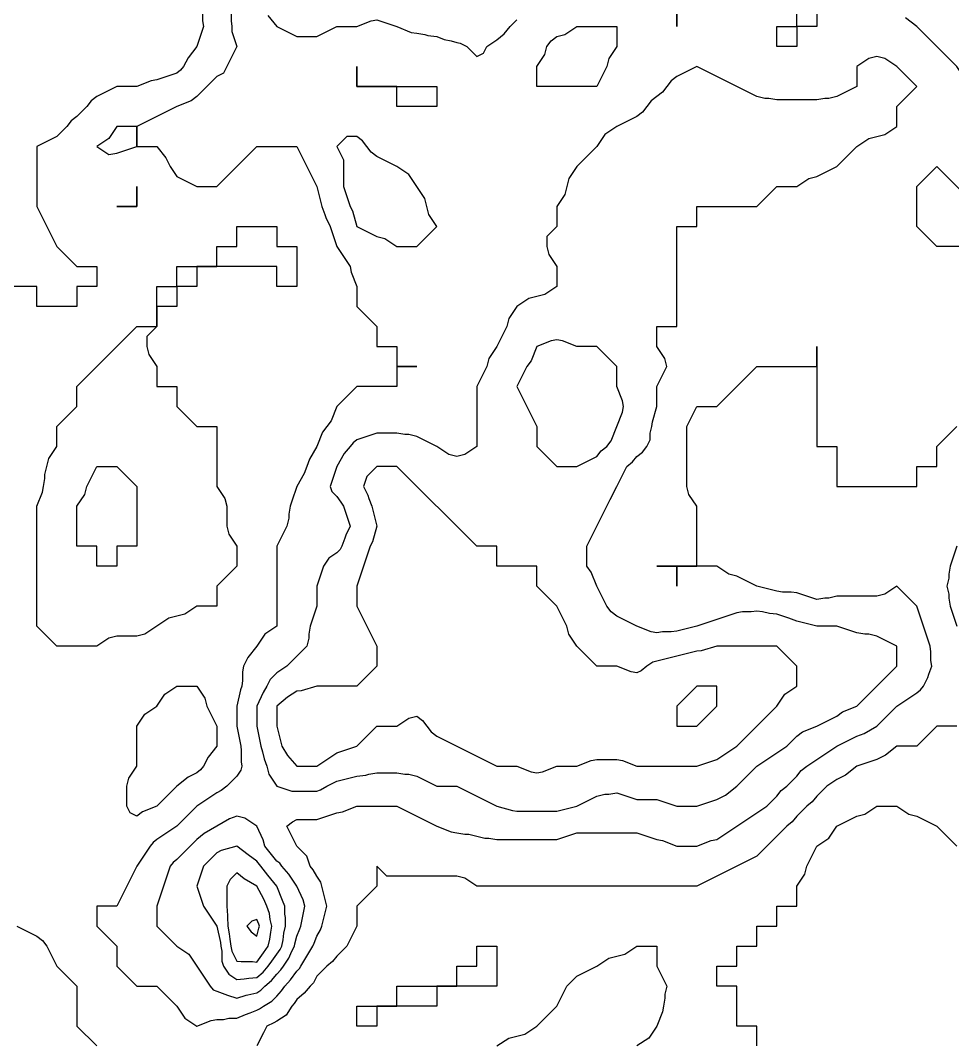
# Model space of a CAD drawing. Header units: inches. Extents: x 794995 to 811195, y 2485918 to 2508058.
# Drawn here: x 800580 to 801979, y 2494682 to 2496218 of the extents above; entities that cross this region are included whole.
import ezdxf

# ---------------------------------------------------------------- set-up
doc = ezdxf.new("R2010")
doc.units = ezdxf.units.IN
doc.header["$MEASUREMENT"] = 0
doc.layers.add('contour', color=7, linetype='Continuous')

msp = doc.modelspace()

# ---------------------------------------------------------------- linework, layer by layer
at = {"layer": 'contour'}
for points in [[(801565.2, 2496208.4), (801565.2, 2496238.4), (801535.2, 2496238.4), (801535.2, 2496268.4), (801565.2, 2496268.4), (801565.2, 2496238.4), (801595.2, 2496238.4), (801565.2, 2496238.4)], [(801445.2, 2496118.4), (801355.2, 2496118.4), (801355.2, 2496148.4), (801367.2, 2496166.4), (801370.2, 2496178.4), (801376.6, 2496186.9), (801385.2, 2496193.4), (801397.2, 2496196.4), (801415.2, 2496208.4), (801475.2, 2496208.4), (801475.2, 2496178.4), (801463.2, 2496160.4), (801460.2, 2496148.4), (801455.2, 2496138.4)], [(801385.2, 2495030.9), (801391.2, 2495032.4), (801415.2, 2495038.4), (801435.2, 2495048.4), (801445.2, 2495053.4), (801457.2, 2495056.4), (801463.2, 2495056.4), (801475.2, 2495058.4), (801505.2, 2495048.4), (801535.2, 2495048.4), (801542.7, 2495045.9), (801565.2, 2495038.4), (801595.2, 2495038.4), (801617.7, 2495045.9), (801625.2, 2495048.4), (801638.5, 2495055), (801655.2, 2495068.4), (801685.2, 2495098.4), (801703.2, 2495110.4), (801715.2, 2495118.4), (801721.2, 2495122.4), (801730.2, 2495128.4), (801745.2, 2495143.4), (801753.7, 2495149.8), (801775.2, 2495158.4), (801805.2, 2495173.4), (801813.7, 2495179.8), (801835.2, 2495188.4), (801865.2, 2495218.4), (801895.2, 2495248.4), (801895.2, 2495278.4), (801865.2, 2495293.4), (801853.2, 2495296.4), (801847.2, 2495296.4), (801835.2, 2495298.4), (801827.7, 2495300.9), (801805.2, 2495308.4), (801775.2, 2495308.4), (801751.2, 2495314.4), (801745.2, 2495315.9), (801733.2, 2495320.4), (801729, 2495322.2), (801715.2, 2495326.4), (801704.2, 2495327.5), (801693.7, 2495329.8), (801685.2, 2495330.9), (801676.6, 2495329.8), (801663.7, 2495329.8), (801655.2, 2495328.4), (801625.2, 2495318.4), (801617.7, 2495315.9), (801595.2, 2495308.4), (801571.2, 2495302.4), (801565.2, 2495300.9), (801556.6, 2495299.8), (801543.7, 2495299.8), (801535.2, 2495298.4), (801526.6, 2495299.8), (801505.2, 2495308.4), (801485.2, 2495318.4), (801475.2, 2495323.4), (801466.6, 2495329.8), (801460.2, 2495338.4), (801455.2, 2495348.4), (801445.2, 2495368.4), (801436.6, 2495389.8), (801430.2, 2495398.4), (801430.2, 2495428.4), (801435.2, 2495438.4), (801445.2, 2495458.4), (801455.2, 2495478.4), (801465.2, 2495498.4), (801475.2, 2495518.4), (801485.2, 2495538.4), (801490.2, 2495548.4), (801498.5, 2495555), (801505.2, 2495563.4), (801513.7, 2495569.8), (801520.2, 2495578.4), (801525.2, 2495588.4), (801525.2, 2495598.4), (801527.7, 2495608.4), (801528.5, 2495615), (801535.2, 2495638.4), (801535.2, 2495668.4), (801545.2, 2495688.4), (801550.2, 2495698.4), (801547.2, 2495710.4), (801535.2, 2495728.4), (801535.2, 2495758.4), (801565.2, 2495758.4), (801565.2, 2495908.4), (801595.2, 2495908.4), (801595.2, 2495938.4), (801685.2, 2495938.4), (801715.2, 2495968.4), (801745.2, 2495968.4), (801763.2, 2495980.4), (801775.2, 2495983.4), (801805.2, 2495998.4), (801835.2, 2496028.4), (801853.2, 2496040.4), (801865.2, 2496043.4), (801877.2, 2496046.4), (801895.2, 2496058.4), (801895.2, 2496088.4), (801925.2, 2496118.4), (801895.2, 2496148.4), (801877.2, 2496160.4), (801865.2, 2496163.4), (801853.2, 2496160.4), (801835.2, 2496148.4), (801835.2, 2496118.4), (801805.2, 2496103.4), (801793.2, 2496100.4), (801787.2, 2496100.4), (801775.2, 2496098.4), (801715.2, 2496098.4), (801703.2, 2496100.4), (801697.2, 2496100.4), (801685.2, 2496103.4), (801675.2, 2496108.4), (801635.2, 2496128.4), (801615.2, 2496138.4), (801595.2, 2496148.4), (801575.2, 2496138.4), (801565.2, 2496133.4), (801556.6, 2496126.9), (801550.2, 2496118.4), (801543.7, 2496109.8), (801535.2, 2496103.4), (801526.6, 2496096.9), (801520.2, 2496088.4), (801513.7, 2496079.8), (801505.2, 2496073.4), (801495.2, 2496068.4), (801475.2, 2496058.4), (801457.2, 2496046.4), (801445.2, 2496028.4), (801415.2, 2495998.4), (801403.2, 2495980.4), (801400.2, 2495968.4), (801397.2, 2495956.4), (801385.2, 2495938.4), (801385.2, 2495908.4), (801370.2, 2495893.4), (801370.2, 2495878.4), (801373.2, 2495866.4), (801385.2, 2495848.4), (801385.2, 2495818.4), (801367.2, 2495806.4), (801343.2, 2495800.4), (801325.2, 2495788.4), (801313.2, 2495770.4), (801310.2, 2495758.4), (801305.2, 2495748.4), (801295.2, 2495728.4), (801283.2, 2495710.4), (801280.2, 2495698.4), (801275.2, 2495688.4), (801265.2, 2495668.4), (801265.2, 2495578.4), (801247.2, 2495566.4), (801235.2, 2495563.4), (801223.2, 2495566.4), (801205.2, 2495578.4), (801185.2, 2495588.4), (801175.2, 2495593.4), (801163.2, 2495596.4), (801157.2, 2495596.4), (801145.2, 2495598.4), (801115.2, 2495598.4), (801085.2, 2495588.4), (801079.7, 2495583.8), (801075.2, 2495578.4), (801066.1, 2495567.5), (801055.2, 2495548.4), (801047.7, 2495525.9), (801045.2, 2495518.4), (801047.7, 2495510.9), (801055.2, 2495503.4), (801061.2, 2495494.4), (801065.2, 2495488.4), (801075.2, 2495458.4), (801068.5, 2495445), (801067.2, 2495440.4), (801062.7, 2495428.4), (801060.2, 2495423.4), (801055.2, 2495418.4), (801043.2, 2495410.4), (801035.2, 2495398.4), (801032.7, 2495390.9), (801025.2, 2495368.4), (801025.2, 2495338.4), (801017.7, 2495315.9), (801015.2, 2495308.4), (801013.2, 2495296.4), (801013.2, 2495290.4), (801010.2, 2495278.4), (800995.2, 2495263.4), (800980.2, 2495248.4), (800971.2, 2495242.4), (800965.2, 2495238.4), (800955.2, 2495228.4), (800950.2, 2495218.4), (800944.4, 2495209.1), (800935.2, 2495188.4), (800935.2, 2495158.4), (800940.2, 2495133.4), (800941.2, 2495128.4), (800943.7, 2495119.8), (800946.1, 2495109.3), (800950.2, 2495098.4), (800953.2, 2495086.4), (800965.2, 2495068.4), (800987.7, 2495060.9), (801025.2, 2495060.9), (801030.6, 2495062.9), (801040.2, 2495068.4), (801050.2, 2495073.4), (801055.2, 2495075.9), (801065.2, 2495078.4), (801073.2, 2495080.4), (801085.2, 2495083.4), (801098.5, 2495085), (801103.2, 2495086.4), (801115.2, 2495088.4), (801145.2, 2495088.4), (801157.2, 2495086.4), (801163.2, 2495086.4), (801175.2, 2495083.4), (801185.2, 2495078.4), (801205.2, 2495068.4), (801235.2, 2495068.4), (801255.2, 2495058.4), (801275.2, 2495048.4), (801295.2, 2495038.4), (801318.5, 2495031.7), (801325.2, 2495030.9)], [(801205.2, 2496088.4), (801145.2, 2496088.4), (801145.2, 2496118.4), (801085.2, 2496118.4), (801085.2, 2496148.4), (801085.2, 2496118.4), (801205.2, 2496118.4)], [(800725.2, 2496018.4), (800732.7, 2496020.9), (800755.2, 2496028.4), (800755.2, 2496058.4), (800725.2, 2496058.4), (800713.2, 2496040.4), (800695.2, 2496028.4), (800713.2, 2496016.4)], [(801175.2, 2495878.4), (801205.2, 2495908.4), (801193.2, 2495926.4), (801187.2, 2495950.4), (801163.2, 2495986.4), (801145.2, 2495998.4), (801125.2, 2496008.4), (801115.2, 2496013.4), (801106.6, 2496019.8), (801093.7, 2496036.9), (801085.2, 2496043.4), (801070.2, 2496043.4), (801055.2, 2496028.4), (801065.2, 2496008.4), (801065.2, 2495968.4), (801075.2, 2495938.4), (801078.5, 2495931.7), (801085.2, 2495908.4), (801105.2, 2495898.4), (801115.2, 2495893.4), (801127.2, 2495890.4), (801145.2, 2495878.4)], [(800755.2, 2495938.4), (800725.2, 2495938.4), (800755.2, 2495938.4), (800755.2, 2495968.4)], [(800695.2, 2495278.4), (800635.2, 2495278.4), (800605.2, 2495308.4), (800605.2, 2495488.4), (800613.7, 2495509.8), (800615.2, 2495518.4), (800617.2, 2495530.4), (800617.2, 2495536.4), (800623.2, 2495560.4), (800635.2, 2495578.4), (800635.2, 2495608.4), (800665.2, 2495638.4), (800665.2, 2495668.4), (800695.2, 2495698.4), (800725.2, 2495728.4), (800755.2, 2495758.4), (800785.2, 2495758.4), (800785.2, 2495818.4), (800815.2, 2495818.4), (800815.2, 2495848.4), (800845.2, 2495848.4), (800875.2, 2495848.4), (800875.2, 2495878.4), (800905.2, 2495878.4), (800905.2, 2495908.4), (800965.2, 2495908.4), (800965.2, 2495878.4), (800995.2, 2495878.4), (800995.2, 2495818.4), (800965.2, 2495818.4), (800965.2, 2495848.4), (800845.2, 2495848.4), (800845.2, 2495818.4), (800815.2, 2495818.4), (800815.2, 2495788.4), (800785.2, 2495788.4), (800785.2, 2495758.4), (800770.2, 2495743.4), (800770.2, 2495728.4), (800773.2, 2495716.4), (800785.2, 2495698.4), (800785.2, 2495668.4), (800815.2, 2495668.4), (800815.2, 2495638.4), (800845.2, 2495608.4), (800875.2, 2495608.4), (800875.2, 2495518.4), (800887.2, 2495500.4), (800890.2, 2495488.4), (800890.2, 2495458.4), (800893.2, 2495446.4), (800905.2, 2495428.4), (800905.2, 2495398.4), (800875.2, 2495368.4), (800875.2, 2495338.4), (800845.2, 2495338.4), (800827.2, 2495326.4), (800803.2, 2495320.4), (800785.2, 2495308.4), (800767.2, 2495296.4), (800755.2, 2495293.4), (800725.2, 2495293.4), (800713.2, 2495290.4)], [(801445.2, 2495563.4), (801451.8, 2495571.7), (801460.2, 2495578.4), (801466.6, 2495586.9), (801475.2, 2495608.4), (801483.7, 2495629.8), (801485.2, 2495638.4), (801483.7, 2495646.9), (801475.2, 2495668.4), (801475.2, 2495698.4), (801445.2, 2495728.4), (801415.2, 2495728.4), (801393.7, 2495736.9), (801385.2, 2495738.4), (801376.6, 2495736.9), (801355.2, 2495728.4), (801346.6, 2495706.9), (801340.2, 2495698.4), (801335.2, 2495688.4), (801325.2, 2495668.4), (801335.2, 2495648.4), (801345.2, 2495628.4), (801355.2, 2495608.4), (801355.2, 2495578.4), (801385.2, 2495548.4), (801415.2, 2495548.4), (801435.2, 2495558.4)], [(800725.2, 2495398.4), (800695.2, 2495398.4), (800695.2, 2495428.4), (800665.2, 2495428.4), (800665.2, 2495488.4), (800677.2, 2495506.4), (800680.2, 2495518.4), (800685.2, 2495528.4), (800695.2, 2495548.4), (800725.2, 2495548.4), (800755.2, 2495518.4), (800755.2, 2495428.4), (800725.2, 2495428.4)], [(801355.2, 2495088.4), (801363.7, 2495089.8), (801385.2, 2495098.4), (801415.2, 2495098.4), (801436.6, 2495106.9), (801445.2, 2495108.4), (801475.2, 2495108.4), (801483.7, 2495106.9), (801505.2, 2495098.4), (801595.2, 2495098.4), (801617.7, 2495105.9), (801625.2, 2495108.4), (801637.2, 2495116.4), (801655.2, 2495128.4), (801685.2, 2495158.4), (801715.2, 2495188.4), (801727.2, 2495206.4), (801745.2, 2495218.4), (801745.2, 2495248.4), (801715.2, 2495278.4), (801625.2, 2495278.4), (801601.8, 2495271.7), (801595.2, 2495270.9), (801585.2, 2495268.4), (801577.2, 2495266.4), (801553.2, 2495260.4), (801545.2, 2495258.4), (801535.2, 2495255.9), (801529.2, 2495254.4), (801520.2, 2495248.4), (801511.8, 2495241.7), (801505.2, 2495238.4), (801496.6, 2495239.8), (801475.2, 2495248.4), (801445.2, 2495248.4), (801415.2, 2495278.4), (801403.2, 2495296.4), (801400.2, 2495308.4), (801395.2, 2495318.4), (801385.2, 2495338.4), (801355.2, 2495368.4), (801355.2, 2495398.4), (801295.2, 2495398.4), (801295.2, 2495428.4), (801265.2, 2495428.4), (801145.2, 2495548.4), (801115.2, 2495548.4), (801100.2, 2495533.4), (801095.2, 2495518.4), (801101.8, 2495505), (801103.2, 2495500.4), (801107.7, 2495488.4), (801109.2, 2495482.4), (801115.2, 2495458.4), (801108.5, 2495435), (801105.2, 2495428.4), (801095.2, 2495398.4), (801092.7, 2495390.9), (801085.2, 2495368.4), (801085.2, 2495338.4), (801095.2, 2495318.4), (801105.2, 2495298.4), (801115.2, 2495278.4), (801115.2, 2495248.4), (801085.2, 2495218.4), (801025.2, 2495218.4), (801001.8, 2495211.7), (800995.2, 2495210.9), (800981.3, 2495202.2), (800965.2, 2495188.4), (800965.2, 2495158.4), (800971.2, 2495134.4), (800972.7, 2495128.4), (800981.3, 2495114.5), (800995.2, 2495098.4), (801025.2, 2495098.4), (801043.2, 2495110.4), (801055.2, 2495118.4), (801062.7, 2495120.9), (801085.2, 2495128.4), (801115.2, 2495158.4), (801145.2, 2495158.4), (801163.2, 2495170.4), (801175.2, 2495173.4), (801183.7, 2495166.9), (801196.6, 2495149.8), (801205.2, 2495143.4), (801215.2, 2495138.4), (801255.2, 2495118.4), (801275.2, 2495108.4), (801295.2, 2495098.4), (801325.2, 2495098.4), (801346.6, 2495089.8)], [(800785.2, 2495038.4), (800763.7, 2495029.8), (800755.2, 2495023.4), (800745.2, 2495028.4), (800740.2, 2495038.4), (800740.2, 2495068.4), (800743.2, 2495080.4), (800755.2, 2495098.4), (800755.2, 2495158.4), (800767.2, 2495176.4), (800785.2, 2495188.4), (800797.2, 2495206.4), (800815.2, 2495218.4), (800845.2, 2495218.4), (800857.2, 2495200.4), (800860.2, 2495188.4), (800865.2, 2495178.4), (800875.2, 2495158.4), (800875.2, 2495128.4), (800861.8, 2495111.7), (800855.2, 2495098.4), (800850.6, 2495092.9), (800845.2, 2495088.4), (800831.8, 2495081.7), (800815.2, 2495068.4)], [(801595.2, 2495158.4), (801625.2, 2495188.4), (801625.2, 2495218.4), (801595.2, 2495218.4), (801565.2, 2495188.4), (801565.2, 2495158.4)], [(800935.2, 2494758.4), (800941.2, 2494762.4), (800947.2, 2494768.4), (800957, 2494776.5), (800965.2, 2494786.4), (800970.9, 2494792.6), (800975.2, 2494798.4), (800983.2, 2494810.4), (800987.7, 2494820.9), (800991.4, 2494828.4), (800992, 2494831.5), (800995.2, 2494843.4), (800999.4, 2494854.1), (801001.2, 2494858.4), (801002.7, 2494865.9), (801005.2, 2494878.4), (801007.2, 2494888.4), (801004.4, 2494897.6), (800995.2, 2494918.4), (800983.2, 2494936.4), (800972.7, 2494948.4), (800969.4, 2494952.6), (800965.2, 2494955.9), (800955.2, 2494968.4), (800947.2, 2494978.4), (800944.4, 2494987.6), (800935.2, 2495008.4), (800917.2, 2495020.4), (800905.2, 2495023.4), (800894.2, 2495019.3), (800875.2, 2495008.4), (800856.1, 2494997.5), (800845.2, 2494988.4), (800840.2, 2494983.4), (800835.2, 2494978.4), (800825.2, 2494968.4), (800815.2, 2494958.4), (800809.7, 2494953.8), (800805.2, 2494948.4), (800795.2, 2494918.4), (800792.7, 2494910.9), (800785.2, 2494888.4), (800785.2, 2494858.4), (800815.2, 2494828.4), (800833.2, 2494816.4), (800857.2, 2494780.4), (800865.2, 2494768.4), (800869.7, 2494762.9), (800875.2, 2494760.9), (800887.2, 2494756.4), (800891.3, 2494754.5), (800905.2, 2494750.4), (800919, 2494754.5), (800921.8, 2494755)], [(800935.2, 2494781.2), (800944.4, 2494789.1), (800952.3, 2494798.4), (800957.7, 2494805.9), (800965.2, 2494816.4), (800970.2, 2494823.4), (800972.7, 2494828.4), (800974.4, 2494837.6), (800975.7, 2494847.8), (800978, 2494858.4), (800978, 2494871.2), (800977.2, 2494876.4), (800977.2, 2494888.4), (800973.7, 2494896.9), (800965.2, 2494918.4), (800951.8, 2494935), (800941.2, 2494948.4), (800935.2, 2494955.9), (800922.3, 2494965.5), (800905.2, 2494978.4), (800881.8, 2494971.7), (800875.2, 2494968.4), (800865.2, 2494958.4), (800855.2, 2494948.4), (800852.7, 2494940.9), (800845.2, 2494918.4), (800852.7, 2494895.9), (800855.2, 2494888.4), (800863.2, 2494876.4), (800875.2, 2494858.4), (800880.4, 2494833.6), (800881.2, 2494828.4), (800882.7, 2494820.9), (800882.7, 2494805.9), (800885.2, 2494798.4), (800893.2, 2494786.4), (800905.2, 2494778.4), (800916.1, 2494779.3), (800923.2, 2494780.4)], [(800935.2, 2494804.4), (800945.2, 2494818.4), (800952.3, 2494828.4), (800954.6, 2494838.9), (800955.9, 2494849.1), (800957.7, 2494858.4), (800955.2, 2494868.4), (800953.9, 2494877.1), (800950.2, 2494888.4), (800945.7, 2494898.9), (800935.2, 2494918.4), (800916.1, 2494929.3), (800905.2, 2494938.4), (800895.2, 2494928.4), (800890.2, 2494918.4), (800890.2, 2494888.4), (800891.3, 2494874.5), (800891, 2494872.5), (800891.8, 2494858.4), (800893.7, 2494846.9), (800894.6, 2494838.9), (800896.2, 2494828.4), (800897.7, 2494820.9), (800905.2, 2494805.9), (800911.8, 2494805), (800928.5, 2494805)], [(800935.2, 2494843.4), (800938.3, 2494855.2), (800938.9, 2494858.4), (800938.2, 2494861.4), (800935.2, 2494868.4), (800927.7, 2494865.9), (800920.2, 2494858.4), (800926.6, 2494849.8)], [(801115.2, 2494708.4), (801085.2, 2494708.4), (801085.2, 2494738.4), (801115.2, 2494738.4), (801145.2, 2494738.4), (801145.2, 2494768.4), (801205.2, 2494768.4), (801235.2, 2494768.4), (801235.2, 2494798.4), (801265.2, 2494798.4), (801265.2, 2494828.4), (801295.2, 2494828.4), (801295.2, 2494768.4), (801205.2, 2494768.4), (801205.2, 2494738.4), (801115.2, 2494738.4)]]:
    msp.add_lwpolyline(points, close=True, dxfattribs=at)
for points in [[(800853.7, 2496229.8), (800853.7, 2496216.9), (800855.2, 2496208.4), (800852.7, 2496200.9), (800845.2, 2496178.4), (800831.8, 2496161.7), (800825.2, 2496148.4), (800820.6, 2496142.9), (800815.2, 2496138.4), (800785.2, 2496128.4), (800776.6, 2496126.9), (800755.2, 2496118.4), (800725.2, 2496118.4), (800705.2, 2496108.4), (800695.2, 2496103.4), (800686.6, 2496096.9), (800680.2, 2496088.4), (800665.2, 2496073.4), (800656.6, 2496066.9), (800650.2, 2496058.4), (800635.2, 2496043.4), (800625.2, 2496038.4), (800605.2, 2496028.4), (800605.2, 2495938.4), (800615.2, 2495918.4), (800625.2, 2495898.4), (800635.2, 2495878.4), (800665.2, 2495848.4), (800695.2, 2495848.4), (800695.2, 2495818.4), (800665.2, 2495818.4), (800665.2, 2495788.4), (800605.2, 2495788.4), (800605.2, 2495818.4), (800485.2, 2495818.4)], [(800896.6, 2496229.8), (800896.6, 2496216.9), (800897.7, 2496208.4), (800897.7, 2496200.9), (800905.2, 2496178.4), (800895.2, 2496158.4), (800890.2, 2496148.4), (800885.2, 2496138.4), (800875.2, 2496133.4), (800860.2, 2496118.4), (800845.2, 2496103.4), (800836.6, 2496096.9), (800815.2, 2496088.4), (800795.2, 2496078.4), (800775.2, 2496068.4), (800755.2, 2496058.4), (800755.2, 2496028.4), (800785.2, 2496028.4), (800798.5, 2496011.7), (800805.2, 2495998.4), (800809.2, 2495992.4), (800815.2, 2495983.4), (800825.2, 2495978.4), (800845.2, 2495968.4), (800875.2, 2495968.4), (800905.2, 2495998.4), (800935.2, 2496028.4), (800995.2, 2496028.4), (801005.2, 2496008.4), (801015.2, 2495988.4), (801025.2, 2495968.4), (801031.2, 2495944.4), (801032.7, 2495938.4), (801037.2, 2495926.4), (801038.5, 2495921.7), (801045.2, 2495908.4), (801047.7, 2495900.9), (801055.2, 2495878.4), (801067.2, 2495860.4), (801075.2, 2495848.4), (801076.6, 2495839.8), (801085.2, 2495818.4), (801085.2, 2495788.4), (801115.2, 2495758.4), (801115.2, 2495728.4), (801145.2, 2495728.4), (801145.2, 2495698.4), (801175.2, 2495698.4), (801145.2, 2495698.4), (801145.2, 2495668.4), (801085.2, 2495668.4), (801055.2, 2495638.4), (801046.6, 2495616.9), (801040.2, 2495608.4), (801033.7, 2495599.8), (801025.2, 2495578.4), (801014.2, 2495559.3), (801010.2, 2495548.4), (801006.1, 2495537.5), (800995.2, 2495518.4), (800987.7, 2495495.9), (800985.2, 2495488.4), (800983.2, 2495476.4), (800983.2, 2495470.4), (800980.2, 2495458.4), (800975.2, 2495448.4), (800965.2, 2495428.4), (800965.2, 2495308.4), (800947.2, 2495296.4), (800935.2, 2495278.4), (800921.8, 2495261.7), (800915.2, 2495248.4), (800913.7, 2495239.8), (800913.7, 2495226.9), (800912.7, 2495218.4), (800910.6, 2495212.9), (800905.2, 2495188.4), (800905.2, 2495158.4), (800910.2, 2495133.4), (800911.2, 2495128.4), (800911.8, 2495121.7), (800911.8, 2495105), (800912.7, 2495098.4), (800911.2, 2495092.4), (800905.2, 2495083.4), (800890.2, 2495068.4), (800881.8, 2495061.7), (800875.2, 2495058.4), (800863.2, 2495050.4), (800845.2, 2495038.4), (800815.2, 2495008.4), (800797.2, 2494996.4), (800785.2, 2494988.4), (800779.7, 2494983.8), (800775.2, 2494978.4), (800767.2, 2494966.4), (800755.2, 2494948.4), (800745.2, 2494928.4), (800740.2, 2494918.4), (800735.2, 2494908.4), (800725.2, 2494888.4), (800695.2, 2494888.4), (800695.2, 2494858.4), (800725.2, 2494828.4), (800725.2, 2494798.4), (800755.2, 2494768.4), (800785.2, 2494768.4), (800815.2, 2494738.4), (800827.2, 2494720.4), (800845.2, 2494708.4), (800866.6, 2494716.9), (800875.2, 2494718.4), (800885.2, 2494718.4), (800893.2, 2494720.4), (800905.2, 2494720.4), (800918, 2494725.5), (800925.2, 2494728.4), (800935.2, 2494732.4), (800939.2, 2494734.4), (800945.2, 2494738.4), (800957.7, 2494745.9), (800965.2, 2494753.4), (800972.2, 2494761.3), (800977.2, 2494768.4), (800985.7, 2494777.8), (800995.2, 2494790.9), (800998.9, 2494794.6), (801001.2, 2494798.4), (801019.2, 2494828.4), (801020.9, 2494832.6), (801025.2, 2494843.4), (801030.6, 2494852.9), (801032.7, 2494858.4), (801035.2, 2494868.4), (801037.2, 2494876.4), (801040.2, 2494888.4), (801037.2, 2494900.4), (801035.2, 2494908.4), (801032.7, 2494918.4), (801031.2, 2494924.4), (801025.2, 2494933.4), (801019.7, 2494942.9), (801015.2, 2494948.4), (801010.2, 2494963.4), (800995.2, 2494978.4), (800985.2, 2494998.4), (800980.2, 2495008.4), (800988.5, 2495015), (800995.2, 2495018.4), (801025.2, 2495018.4), (801055.2, 2495028.4), (801063.7, 2495029.8), (801085.2, 2495038.4), (801145.2, 2495038.4), (801165.2, 2495028.4), (801185.2, 2495018.4), (801205.2, 2495008.4), (801226.6, 2494999.8), (801235.2, 2494998.4), (801247.2, 2494996.4), (801253.2, 2494996.4), (801277.2, 2494990.4), (801283.2, 2494990.4), (801295.2, 2494988.4), (801385.2, 2494988.4), (801415.2, 2494998.4), (801505.2, 2494998.4), (801535.2, 2494988.4), (801543.7, 2494986.9), (801565.2, 2494978.4), (801595.2, 2494978.4), (801616.6, 2494986.9), (801625.2, 2494988.4), (801637.2, 2494996.4), (801655.2, 2495008.4), (801673.2, 2495020.4), (801685.2, 2495028.4), (801691.2, 2495032.4), (801700.2, 2495038.4), (801715.2, 2495053.4), (801721.8, 2495061.7), (801730.2, 2495068.4), (801745.2, 2495083.4), (801751.8, 2495091.7), (801760.2, 2495098.4), (801769.2, 2495104.4), (801775.2, 2495108.4), (801787.2, 2495116.4), (801805.2, 2495128.4), (801835.2, 2495143.4), (801846.1, 2495147.5), (801865.2, 2495158.4), (801895.2, 2495188.4), (801913.2, 2495200.4), (801925.2, 2495208.4), (801930.6, 2495212.9), (801935.2, 2495218.4), (801941.8, 2495231.7), (801943.2, 2495236.4), (801947.7, 2495248.4), (801946.6, 2495256.9), (801946.6, 2495269.8), (801945.2, 2495278.4), (801935.2, 2495308.4), (801932.7, 2495315.9), (801925.2, 2495338.4), (801895.2, 2495368.4), (801877.2, 2495356.4), (801865.2, 2495353.4), (801805.2, 2495353.4), (801793.2, 2495350.4), (801787.2, 2495350.4), (801775.2, 2495348.4), (801745.2, 2495358.4), (801736.6, 2495359.8), (801723.7, 2495359.8), (801715.2, 2495360.9), (801709.2, 2495362.4), (801685.2, 2495368.4), (801665.2, 2495378.4), (801655.2, 2495383.4), (801643.2, 2495386.4), (801625.2, 2495398.4), (801565.2, 2495398.4), (801565.2, 2495368.4), (801565.2, 2495398.4), (801535.2, 2495398.4), (801565.2, 2495398.4), (801595.2, 2495398.4), (801595.2, 2495488.4), (801583.2, 2495506.4), (801580.2, 2495518.4), (801580.2, 2495608.4), (801585.2, 2495618.4), (801595.2, 2495638.4), (801625.2, 2495638.4), (801655.2, 2495668.4), (801685.2, 2495698.4), (801745.2, 2495698.4), (801775.2, 2495698.4), (801775.2, 2495728.4), (801775.2, 2495578.4), (801805.2, 2495578.4), (801805.2, 2495518.4), (801895.2, 2495518.4), (801925.2, 2495518.4), (801925.2, 2495548.4), (801955.2, 2495548.4), (801955.2, 2495578.4), (801985.2, 2495608.4)], [(801775.2, 2496238.4), (801775.2, 2496208.4), (801745.2, 2496208.4), (801745.2, 2496178.4), (801715.2, 2496178.4), (801715.2, 2496208.4), (801745.2, 2496208.4), (801745.2, 2496238.4)], [(802171.8, 2496231.7), (802165.2, 2496208.4), (802146.1, 2496197.5), (802135.2, 2496188.4), (802130.2, 2496183.4), (802125.2, 2496178.4), (802115.2, 2496168.4), (802105.2, 2496158.4), (802099.2, 2496154.4), (802090.2, 2496148.4), (802080.6, 2496142.9), (802075.2, 2496138.4), (802061.8, 2496131.7), (802045.2, 2496118.4), (802015.2, 2496118.4), (801997.2, 2496130.4), (801985.2, 2496148.4), (801925.2, 2496208.4), (801908.5, 2496221.7)], [(800951.8, 2496225), (800965.2, 2496208.4), (800985.2, 2496198.4), (800995.2, 2496193.4), (801025.2, 2496193.4), (801035.2, 2496198.4), (801055.2, 2496208.4), (801085.2, 2496208.4), (801106.6, 2496216.9), (801115.2, 2496218.4), (801122.7, 2496215.9), (801145.2, 2496208.4), (801166.6, 2496199.8), (801175.2, 2496198.4), (801187.2, 2496196.4), (801191.8, 2496195), (801205.2, 2496193.4), (801216.1, 2496189.3), (801226.6, 2496186.9), (801235.2, 2496184.4), (801240.2, 2496183.4), (801250.2, 2496178.4), (801265.2, 2496163.4), (801275.2, 2496168.4), (801280.2, 2496178.4), (801289.2, 2496184.4), (801295.2, 2496188.4), (801306.1, 2496197.5), (801315.2, 2496208.4), (801320.2, 2496213.4), (801325.2, 2496218.4)], [(802015.2, 2495878.4), (801955.2, 2495878.4), (801925.2, 2495908.4), (801925.2, 2495968.4), (801955.2, 2495998.4), (802015.2, 2495938.4)], [(801985.2, 2495428.4), (801977.7, 2495405.9), (801975.2, 2495398.4), (801973.2, 2495386.4), (801973.2, 2495380.4), (801970.2, 2495368.4), (801973.2, 2495356.4), (801973.2, 2495350.4), (801975.2, 2495338.4), (801977.7, 2495330.9), (801985.2, 2495308.4)], [(801985.2, 2495158.4), (801955.2, 2495158.4), (801925.2, 2495128.4), (801895.2, 2495128.4), (801878.5, 2495115), (801865.2, 2495108.4), (801857.7, 2495105.9), (801835.2, 2495098.4), (801818.5, 2495085), (801805.2, 2495078.4), (801799.2, 2495074.4), (801790.2, 2495068.4), (801775.2, 2495053.4), (801768.5, 2495045), (801760.2, 2495038.4), (801745.2, 2495023.4), (801738.5, 2495015), (801730.2, 2495008.4), (801715.2, 2494993.4), (801700.2, 2494978.4), (801685.2, 2494963.4), (801675.2, 2494958.4), (801655.2, 2494948.4), (801635.2, 2494938.4), (801625.2, 2494933.4), (801615.2, 2494928.4), (801595.2, 2494918.4), (801265.2, 2494918.4), (801247.2, 2494930.4), (801235.2, 2494933.4), (801130.2, 2494933.4), (801115.2, 2494948.4), (801115.2, 2494918.4), (801085.2, 2494888.4), (801085.2, 2494858.4), (801075.2, 2494838.4), (801070.2, 2494828.4), (801055.2, 2494813.4), (801048.5, 2494805), (801040.2, 2494798.4), (801025.2, 2494783.4), (801020.2, 2494773.4), (801015.2, 2494768.4), (801006.1, 2494757.5), (800995.2, 2494748.4), (800991.2, 2494742.4), (800987.7, 2494738.4), (800979, 2494724.5), (800965.2, 2494715.9), (800960.5, 2494713), (800950.2, 2494708.4), (800945.2, 2494698.4), (800935.2, 2494678.4)], [(801685.2, 2494678.4), (801685.2, 2494708.4), (801655.2, 2494708.4), (801655.2, 2494768.4), (801625.2, 2494768.4), (801625.2, 2494798.4), (801655.2, 2494798.4), (801655.2, 2494828.4), (801685.2, 2494828.4), (801685.2, 2494858.4), (801715.2, 2494858.4), (801715.2, 2494888.4), (801745.2, 2494888.4), (801745.2, 2494918.4), (801757.2, 2494936.4), (801760.2, 2494948.4), (801765.2, 2494958.4), (801775.2, 2494978.4), (801793.2, 2494990.4), (801805.2, 2495008.4), (801835.2, 2495023.4), (801847.2, 2495026.4), (801865.2, 2495038.4), (801895.2, 2495038.4), (801913.2, 2495026.4), (801925.2, 2495023.4), (801955.2, 2495008.4), (801985.2, 2494978.4)], [(800575.2, 2494858.4), (800595.2, 2494848.4), (800605.2, 2494843.4), (800613.7, 2494836.9), (800620.2, 2494828.4), (800625.2, 2494818.4), (800635.2, 2494798.4), (800665.2, 2494768.4), (800665.2, 2494708.4), (800695.2, 2494678.4)], [(801295.2, 2494678.4), (801313.2, 2494690.4), (801337.2, 2494696.4), (801355.2, 2494708.4), (801385.2, 2494738.4), (801395.2, 2494758.4), (801400.2, 2494768.4), (801415.2, 2494783.4), (801425.2, 2494788.4), (801445.2, 2494798.4), (801463.2, 2494810.4), (801487.2, 2494816.4), (801505.2, 2494828.4), (801535.2, 2494828.4), (801535.2, 2494798.4), (801545.2, 2494778.4), (801550.2, 2494768.4), (801547.2, 2494756.4), (801547.2, 2494750.4), (801545.2, 2494738.4), (801543.7, 2494729.8), (801535.2, 2494708.4), (801523.2, 2494690.4), (801505.2, 2494678.4)]]:
    msp.add_lwpolyline(points, dxfattribs=at)

doc.saveas('drawing.dxf')
